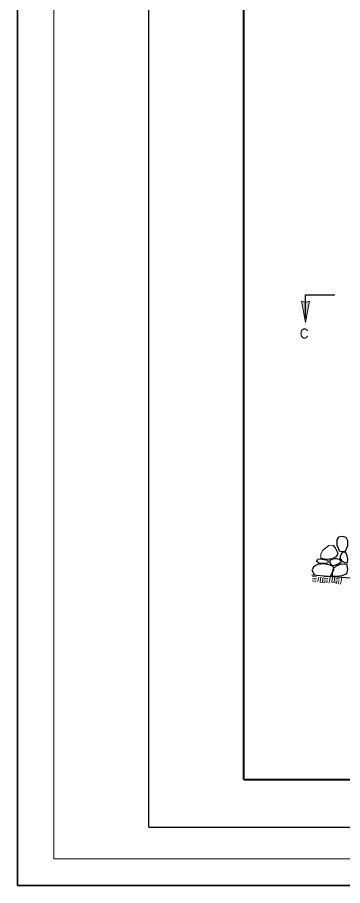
# Model space of a CAD drawing. Extents: x 455 to 827, y 69 to 339.
# Drawn here: x 454.5 to 505.9, y 68.8 to 205.8 of the extents above; entities that cross this region are included whole.
import ezdxf

# ---------------------------------------------------------------- set-up
doc = ezdxf.new("R2010")
doc.units = 0
doc.header["$LTSCALE"] = 0.48
doc.layers.add('1', color=7, linetype='Continuous', lineweight=13)

msp = doc.modelspace()

# ---------------------------------------------------------------- hatches: boundary and pattern name
at = {"layer": '1'}
msp.add_hatch(color=256, dxfattribs=at).paths.add_polyline_path([(499.3921, 161.0488), (500.0334, 157.6692), (500.6516, 161.0452), (500.0133, 160.8342)])

# ---------------------------------------------------------------- linework, layer by layer
for p, q in [((460.2938, 73.0566), (460.2938, 303.0748)), ((501.1186, 117.8138), (501.1248, 117.8532)), ((501.4584, 117.7863), (501.4647, 117.8269)), ((501.1115, 116.9034), (501.7025, 116.8731)), ((501.1383, 117.2428), (501.7478, 117.2115)), ((501.1481, 117.5842), (501.7753, 117.5516)), ((501.2288, 116.7661), (501.2302, 116.7751)), ((501.5682, 116.737), (501.5699, 116.7477)), ((501.8354, 117.7738), (501.8392, 117.7982)), ((501.9422, 116.7048), (501.9468, 116.7352)), ((502.0057, 116.8151), (502.1173, 117.5265)), ((502.3045, 116.7061), (502.9319, 116.6734)), ((502.3455, 116.7875), (502.4571, 117.499)), ((502.7224, 116.7751), (502.834, 117.4866)), ((502.9319, 116.9044), (503.5413, 116.8731)), ((502.9772, 117.2428), (503.5867, 117.2115)), ((502.9869, 117.5842), (503.6142, 117.5516)), ((503.0433, 116.6105), (503.069, 116.7751)), ((503.3827, 116.5813), (503.4087, 116.7477)), ((503.7566, 116.5493), (503.7858, 116.7352)), ((503.8445, 116.8151), (503.9562, 117.5265)), ((504.1433, 116.7061), (504.7707, 116.6734)), ((504.1843, 116.7875), (504.2959, 117.499)), ((504.5612, 116.7751), (504.6728, 117.4866)), ((504.7707, 116.9044), (505.3802, 116.8731)), ((504.8161, 117.2428), (505.4255, 117.2115)), ((504.8577, 116.4548), (504.9078, 116.7751)), ((505.1972, 116.4257), (505.2477, 116.7477)), ((505.5711, 116.3937), (505.6246, 116.7352)), ((505.6833, 116.8151), (505.7899, 117.494)), ((460.2938, 73.0566), (820.3229, 73.0566))]:
    msp.add_line(p, q, dxfattribs=at)
at = {"layer": '1', "lineweight": 40}
for q in [(490.2958, 290.5738), (815.3222, 85.5575)]:
    msp.add_line((490.2958, 85.5575), q, dxfattribs=at)
at = {"layer": '1', "lineweight": 25}
for p, q in [((501.0188, 117.8613), (524.8718, 116.025)), ((475.2953, 78.0572), (820.3229, 78.0572))]:
    msp.add_line(p, q, dxfattribs=at)
at = {"layer": '1', "lineweight": 35}
msp.add_lwpolyline([(454.5342, 68.8368), (826.5422, 68.8368), (826.5422, 338.8612), (454.5342, 338.8612)], close=True, dxfattribs=at)
at = {"layer": '1', "lineweight": 25}
for points in [[(475.2953, 78.0572), (475.2953, 298.0748), (820.3229, 298.0748)], [(500.0134, 158.1908), (500.0134, 162.0435), (504.6829, 162.0435)], [(504.9721, 123.0925), (504.9968, 122.5745), (505.2345, 121.9517), (505.3739, 121.6547), (505.8252, 121.5523), (506.3441, 121.5853), (506.7005, 122.4904), (506.6947, 123.2114), (506.4579, 123.7576), (505.816, 123.9369)], [(505.8321, 123.912), (505.2471, 123.8322), (504.9812, 123.3799), (504.9812, 123.1138)], [(504.3977, 122.5176), (504.7387, 122.1522), (505.1248, 121.3016), (504.9234, 120.748), (504.2378, 120.4147), (503.2973, 120.3042), (502.5151, 120.4606)], [(501.5514, 119.2823), (501.2324, 119.0429), (501.126, 118.7236)], [(501.559, 119.32), (501.9897, 119.5294), (502.9303, 119.64), (503.8542, 119.4552), (504.355, 119.2341), (504.4449, 118.6418), (504.0019, 117.6807), (503.9265, 117.6374)], [(503.4922, 120.1871), (503.5987, 119.921), (503.4922, 119.7081), (503.0137, 119.6549), (502.2427, 119.6549), (501.7907, 119.9742), (501.9767, 120.32), (502.4553, 120.3999), (503.253, 120.2402), (503.4657, 120.1871)], [(501.4734, 117.8263), (501.1028, 118.6426), (501.1169, 118.681)]]:
    msp.add_lwpolyline(points, dxfattribs=at)
at = {"layer": '1'}
msp.add_lwpolyline([(499.3921, 161.0488), (500.0334, 157.6692), (500.6516, 161.0452), (500.0133, 160.8342)], close=True, dxfattribs=at)
msp.add_lwpolyline([(504.3963, 122.5551), (503.705, 122.5019), (502.7212, 121.7302), (502.4553, 121.1183), (502.4553, 120.5063), (502.5086, 120.4265)], dxfattribs=at)
at = {"layer": '1', "lineweight": 25}
for points in [[(506.6394, 120.8832), (506.4522, 121.2702), (506.0817, 121.4922), (505.7979, 121.276), (505.5488, 120.9361), (505.4317, 120.5376), (505.7361, 120.1441), (506.2138, 119.819), (506.6601, 119.7357), (506.7409, 120.3924)], [(504.0597, 119.4948), (504.275, 119.3546), (504.6875, 119.395), (505.284, 119.6524), (505.7122, 119.9907), (505.3681, 120.267), (504.9985, 120.4155), (504.7395, 120.4155), (504.4243, 120.3792), (503.8938, 120.1557), (503.8617, 119.7679)], [(504.3137, 117.6807), (504.2964, 118.235), (504.4812, 118.8628), (504.9053, 119.3067), (505.7006, 119.6021), (506.5313, 119.5287), (506.6617, 118.7523), (506.5313, 118.0502), (505.8483, 117.7177), (504.9614, 117.6064)]]:
    msp.add_lwpolyline(points, close=True, dxfattribs=at)

# ---------------------------------------------------------------- texts
at = {"layer": '1', "width": 0.9}
msp.add_text('C', height=1.584, dxfattribs=at).set_placement((499.1438, 155.1463))

doc.saveas('drawing.dxf')
